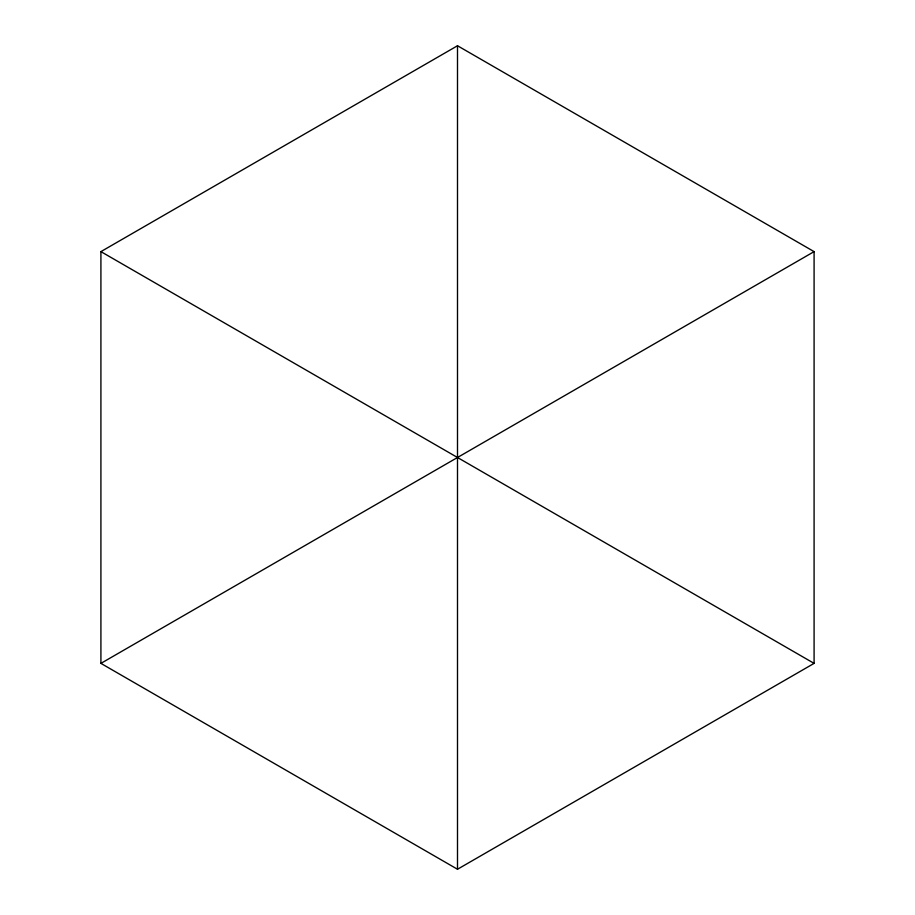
<?xml version="1.0" encoding="UTF-8"?>
<svg xmlns="http://www.w3.org/2000/svg" width="915" height="915" viewBox="0 0 915 915"><rect width="100%" height="100%" fill="white"/><g stroke="black" fill="none" stroke-linecap="round" stroke-linejoin="round"><path stroke-width="1.37" d="M100.913 251.625L457.5 45.75L814.087 251.625L814.087 663.375L457.5 869.25L100.913 663.375L100.913 251.625L814.087 663.375M100.913 663.375L814.087 251.625M457.5 45.75L457.5 869.25"/></g></svg>
